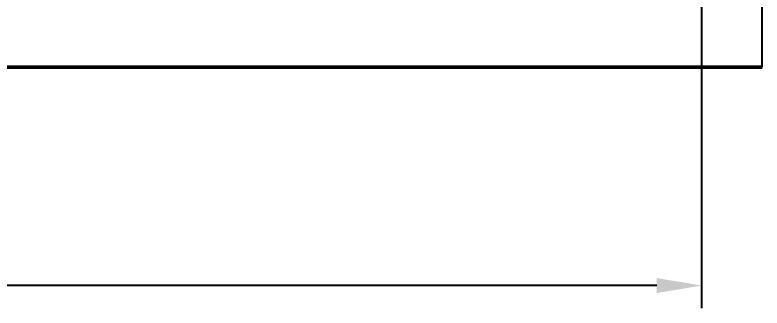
# Model space of a CAD drawing. Header units: metres. Extents: x 125 to 1179, y 511 to 749.
# Drawn here: x 694.07 to 735.69, y 514.44 to 530.74 of the extents above; entities that cross this region are included whole.
import ezdxf

# ---------------------------------------------------------------- set-up
doc = ezdxf.new("R2010")
doc.units = ezdxf.units.M
doc.styles.get("Standard").update_dxf_attribs({"font": 'arial.ttf'})
doc.dimstyles.new('ISO-25', dxfattribs={"dimtxt": 2.5, "dimasz": 2.5, "dimexe": 1.25, "dimexo": 0.625, "dimtad": 1, "dimtxsty": 'Standard', "dimcen": 2.5, "dimadec": 0, "dimazin": 0, "dimtfac": 1, "dimtmove": 0, "dimatfit": 3, "dimfxl": 1, "dimarcsym": 0})

# ---------------------------------------------------------------- blocks, each defined once
blk = doc.blocks.new('*D8')
at = {"color": 0, "lineweight": -2, "transparency": 16777216}
for p, q in [((732.321, 531.699), (732.321, 514.439)), ((531.759, 530.575), (531.759, 514.439)), ((729.821, 515.689), (534.259, 515.689))]:
    blk.add_line(p, q, dxfattribs=at)
at = {"color": 0, "transparency": 16777216}
for points in [[(534.259, 516.105), (534.259, 515.272), (531.759, 515.689)], [(729.821, 516.105), (729.821, 515.272), (732.321, 515.689)]]:
    blk.add_solid(points, dxfattribs=at)
at = {"layer": 'Defpoints', "color": 0, "transparency": 16777216}
for p in [(732.321, 532.324), (531.759, 531.2), (531.759, 515.689)]:
    blk.add_point(p, dxfattribs=at)
at = {"color": 0, "transparency": 16777216, "insert": (632.04, 519.314), "char_height": 2.5, "attachment_point": 5}
blk.add_mtext('{\\fISOCPEUR|b0|i0|c0|p34;\\H2x;20,05m}', dxfattribs=at)

msp = doc.modelspace()

# ---------------------------------------------------------------- linework, layer by layer
msp.add_line((735.692, 527.829), (735.692, 699.329))
at = {"lineweight": 50}
msp.add_line((509.731, 527.829), (735.692, 527.829), dxfattribs=at)

# ---------------------------------------------------------------- dimensions: what is measured, and where the dimension line sits
dim = msp.add_linear_dim(base=(531.759, 515.689), p1=(732.321, 532.324), p2=(531.759, 531.2), text='{\\fISOCPEUR|b0|i0|c0|p34;\\H2x;20,05m}', dimstyle='ISO-25')
dim.commit()
dim.dimension.update_dxf_attribs({"geometry": '*D8', "text_midpoint": (632.04, 519.314)})

doc.saveas('drawing.dxf')
